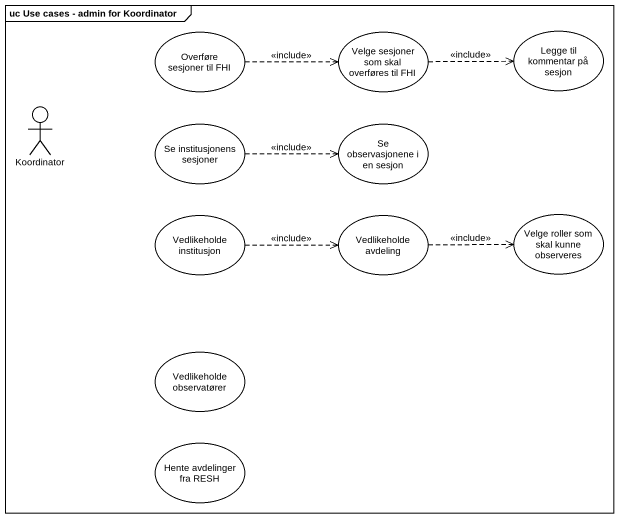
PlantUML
@startuml
mainframe uc Use cases - admin for Koordinator
usecase "Overføre sesjoner til FHI" as Overføre_sesjoner_til_FHI
usecase "Velge sesjoner som skal overføres til FHI" as Velge_sesjoner_som_skal
usecase "Legge til kommentar på sesjon" as Legge_til_kommentar_på
actor Koordinator
usecase "Se institusjonens sesjoner" as Se_institusjonens_sesjoner
usecase "Se observasjonene i en sesjon" as Se_observasjonene_i_en
usecase "Vedlikeholde institusjon" as Vedlikeholde_institusjon
usecase "Vedlikeholde avdeling" as Vedlikeholde_avdeling
usecase "Velge roller som skal kunne observeres" as Velge_roller_som_skal_kunne
usecase "Vedlikeholde observatører" as Vedlikeholde_observatører
usecase "Hente avdelinger fra RESH" as Hente_avdelinger_fra_RESH
Overføre_sesjoner_til_FHI .right.> Velge_sesjoner_som_skal : <<include>>
Velge_sesjoner_som_skal .right.> Legge_til_kommentar_på : <<include>>
Se_institusjonens_sesjoner .right.> Se_observasjonene_i_en : <<include>>
Vedlikeholde_institusjon .right.> Vedlikeholde_avdeling : <<include>>
Vedlikeholde_avdeling .right.> Velge_roller_som_skal_kunne : <<include>>
@enduml
